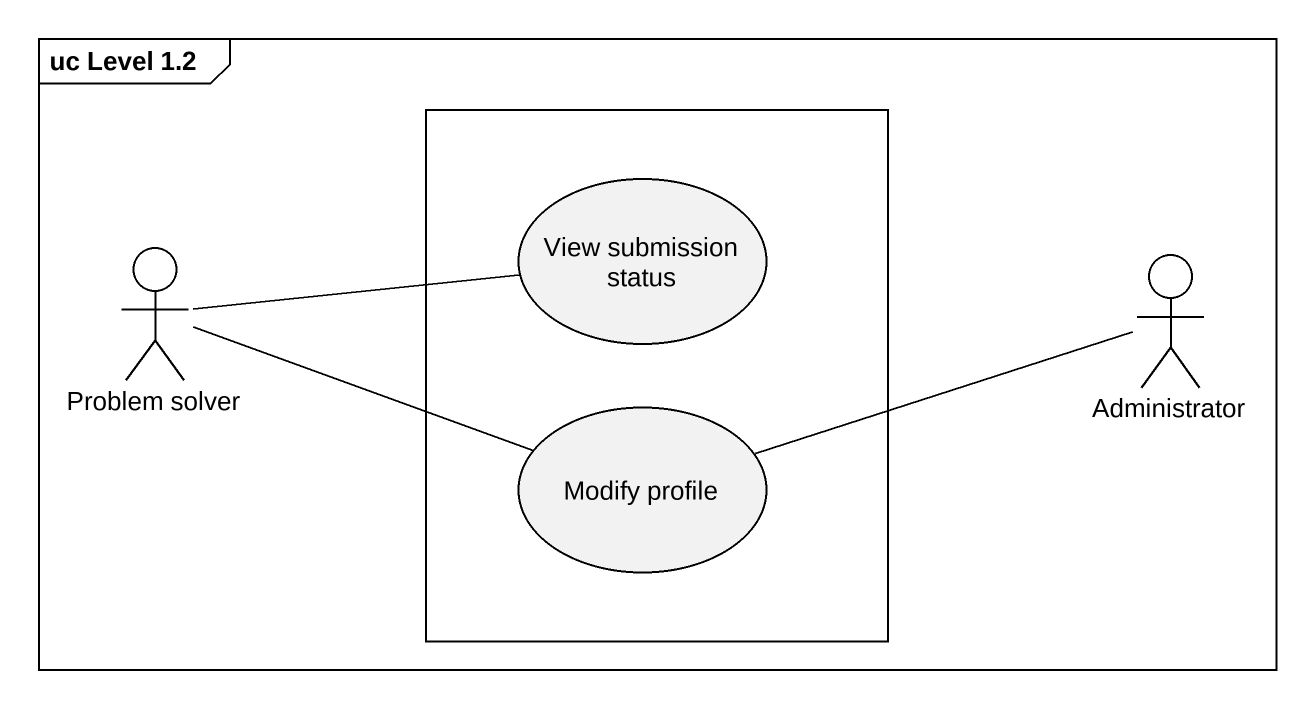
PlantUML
@startuml
mainframe uc Level 1.2
rectangle " " as rectangle1 {
  usecase "View submission status" as View_submission_status
  usecase "Modify profile" as Modify_profile
}
actor "Problem solver" as Problem_solver
actor Administrator
Problem_solver -right- View_submission_status
Problem_solver -right- Modify_profile
Administrator -left- Modify_profile
@enduml
